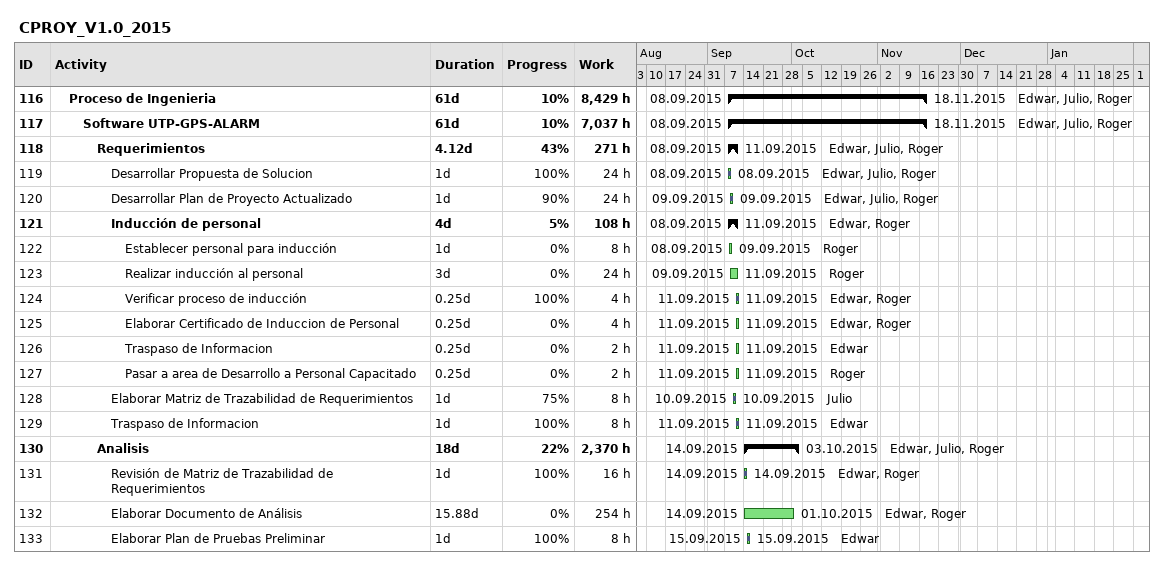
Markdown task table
CPROY_V1.0_2015

| ID | Level | Task | Duration | Start | Finish | Resources | % complete | Work (h) |
|---|---|---|---|---|---|---|---|---|
| 116 | 2 | **Proceso de Ingenieria** | 61d | 2015-09-08 | 2015-11-18 | Edwar, Julio, Roger | 10 | 8429 |
| 117 | 3 | **Software UTP-GPS-ALARM** | 61d | 2015-09-08 | 2015-11-18 | Edwar, Julio, Roger | 10 | 7037 |
| 118 | 4 | **Requerimientos** | 4.12d | 2015-09-08 | 2015-09-11 | Edwar, Julio, Roger | 43 | 271 |
| 119 | 5 | Desarrollar Propuesta de Solucion | 1d | 2015-09-08 | 2015-09-08 | Edwar, Julio, Roger | 100 | 24 |
| 120 | 5 | Desarrollar Plan de Proyecto Actualizado | 1d | 2015-09-09 | 2015-09-09 | Edwar, Julio, Roger | 90 | 24 |
| 121 | 5 | **Inducción de personal** | 4d | 2015-09-08 | 2015-09-11 | Edwar, Roger | 5 | 108 |
| 122 | 6 | Establecer personal para inducción | 1d | 2015-09-08 | 2015-09-09 | Roger | 0 | 8 |
| 123 | 6 | Realizar inducción al personal | 3d | 2015-09-09 | 2015-09-11 | Roger | 0 | 24 |
| 124 | 6 | Verificar proceso de inducción | 0.25d | 2015-09-11 | 2015-09-11 | Edwar, Roger | 100 | 4 |
| 125 | 6 | Elaborar Certificado de Induccion de Personal | 0.25d | 2015-09-11 | 2015-09-11 | Edwar, Roger | 0 | 4 |
| 126 | 6 | Traspaso de Informacion | 0.25d | 2015-09-11 | 2015-09-11 | Edwar | 0 | 2 |
| 127 | 6 | Pasar a area de Desarrollo a Personal Capacitado | 0.25d | 2015-09-11 | 2015-09-11 | Roger | 0 | 2 |
| 128 | 5 | Elaborar Matriz de Trazabilidad de Requerimientos | 1d | 2015-09-10 | 2015-09-10 | Julio | 75 | 8 |
| 129 | 5 | Traspaso de Informacion | 1d | 2015-09-11 | 2015-09-11 | Edwar | 100 | 8 |
| 130 | 4 | **Analisis** | 18d | 2015-09-14 | 2015-10-03 | Edwar, Julio, Roger | 22 | 2370 |
| 131 | 5 | Revisión de Matriz de Trazabilidad de Requerimientos | 1d | 2015-09-14 | 2015-09-14 | Edwar, Roger | 100 | 16 |
| 132 | 5 | Elaborar Documento de Análisis | 15.88d | 2015-09-14 | 2015-10-01 | Edwar, Roger | 0 | 254 |
| 133 | 5 | Elaborar Plan de Pruebas Preliminar | 1d | 2015-09-15 | 2015-09-15 | Edwar | 100 | 8 |
